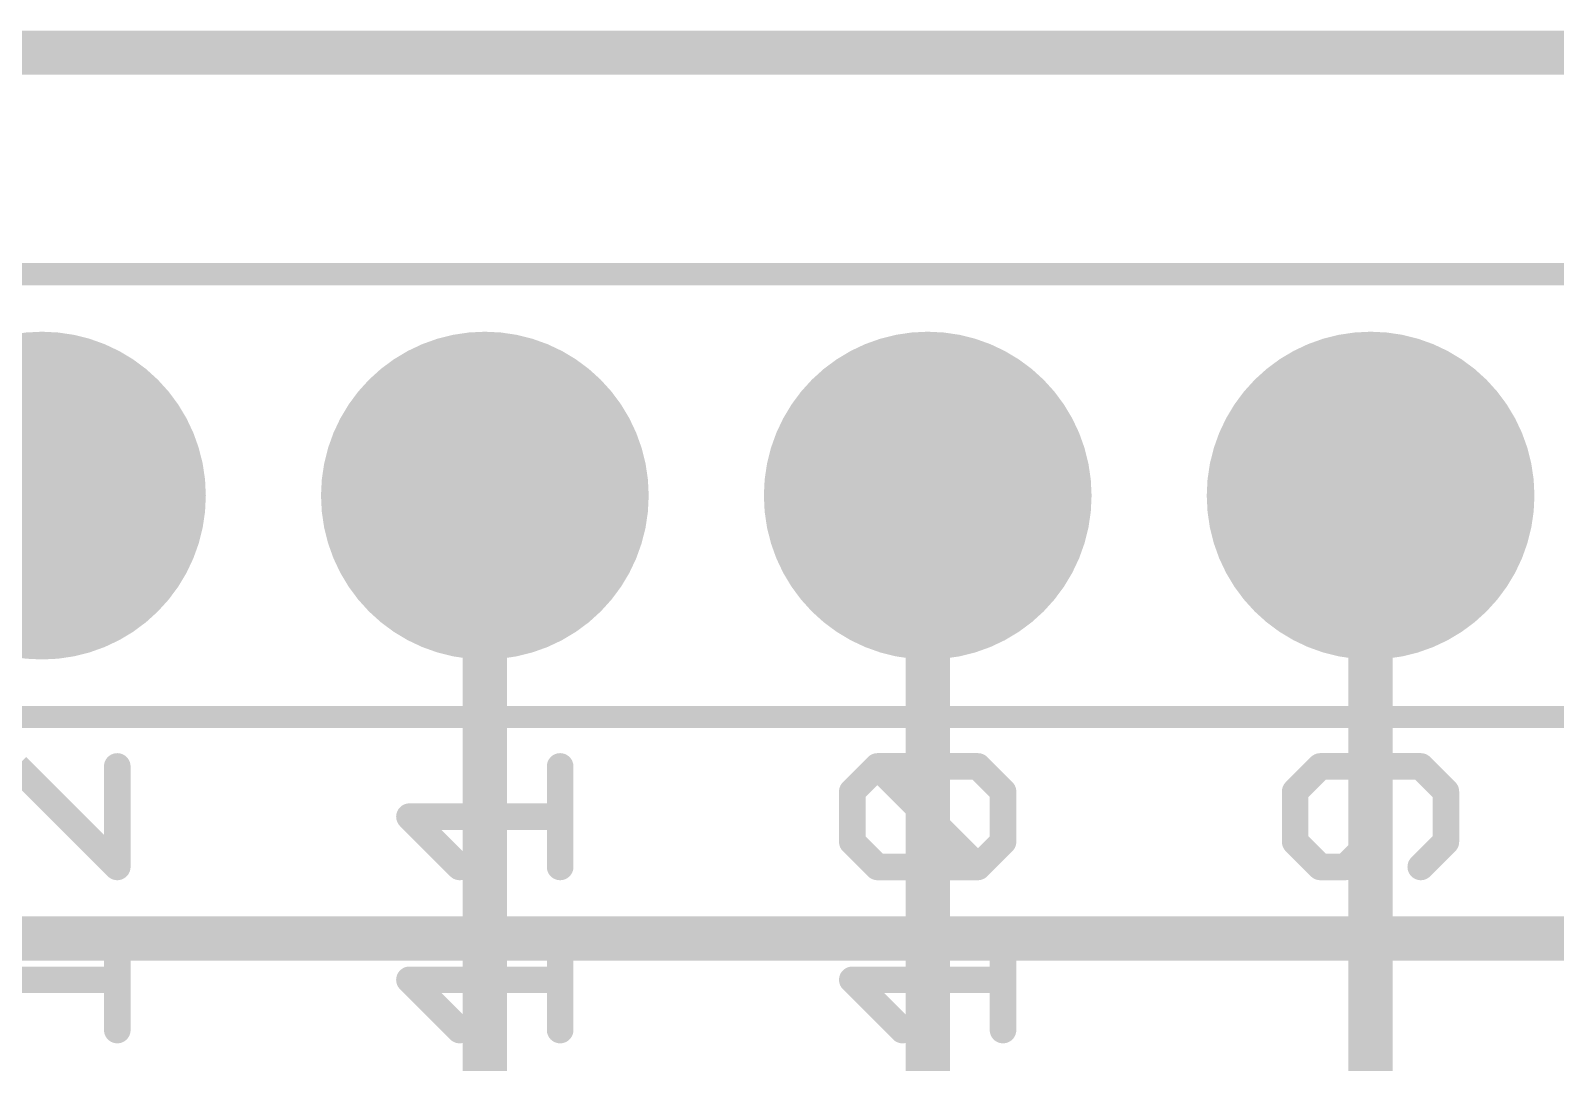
# Model space of a CAD drawing. Extents: x -15.6 to 82.7, y -6.5 to 54.7.
# Drawn here: x 22.79 to 31.54, y 47.55 to 53.47 of the extents above; entities that cross this region are included whole.
import ezdxf

# ---------------------------------------------------------------- set-up
doc = ezdxf.new("R2010")
doc.units = 0
for name, color, linetype in [('1', 12, 'CONTINUOUS'), ('16', 132, 'CONTINUOUS'), ('17', 110, 'CONTINUOUS'), ('20', 53, 'CONTINUOUS'), ('21', 41, 'CONTINUOUS'), ('51', 53, 'CONTINUOUS')]:
    doc.layers.add(name, color=color, linetype=linetype)

# ---------------------------------------------------------------- blocks, each defined once
blk = doc.blocks.new('ROUNDP')
at = {"const_width": 0.5}
blk.add_lwpolyline([(0, -0.25, 1), (0, 0.25, 1), (0, -0.25)], format="xyb", dxfattribs=at)

msp = doc.modelspace()

# ---------------------------------------------------------------- linework, layer by layer
at = {"layer": '1', "const_width": 0.254}
for points in [[(25.4, 44.45), (25.4, 50.8)], [(27.94, 44.45), (27.94, 50.8)], [(30.48, 44.45), (30.48, 50.8)]]:
    msp.add_lwpolyline(points, dxfattribs=at)
at = {"layer": '1', "const_width": 0.127}
for points in [[(25.4635, 50.8, 1), (25.3365, 50.8)], [(28.0035, 50.8, 1), (27.8765, 50.8)], [(30.5435, 50.8, 1), (30.4165, 50.8)]]:
    msp.add_lwpolyline(points, format="xyb", dxfattribs=at)
at = {"layer": '16', "const_width": 0.254}
msp.add_lwpolyline([(5.08, 48.26), (67.31, 48.26)], dxfattribs=at)
at = {"layer": '20', "const_width": 0.2032}
msp.add_lwpolyline([(80.01, 53.34), (5.08, 53.34)], dxfattribs=at)
at = {"layer": '21', "const_width": 0.1524}
for points in [[(23.2918, 48.6707), (22.7156, 49.2469)], [(23.2918, 49.2469), (23.2918, 48.6707)], [(25.8318, 48.6707), (25.8318, 49.2469)], [(27.5075, 49.1029), (27.6515, 49.2469)], [(27.6515, 49.2469), (28.2277, 49.2469)], [(28.2277, 48.6707), (27.6515, 49.2469)], [(28.2277, 49.2469), (28.3718, 49.1029)], [(30.1915, 49.2469), (30.0475, 49.1029)], [(30.7677, 49.2469), (30.1915, 49.2469)], [(30.4796, 48.8147), (30.4796, 49.2469)], [(30.9118, 49.1029), (30.7677, 49.2469)], [(27.5075, 48.8147), (27.5075, 49.1029)], [(28.3718, 49.1029), (28.3718, 48.8147)], [(30.0475, 49.1029), (30.0475, 48.8147)], [(30.9118, 48.8147), (30.9118, 49.1029)], [(25.2556, 48.6707), (24.9675, 48.9588)], [(24.9675, 48.9588), (25.8318, 48.9588)], [(27.6515, 48.6707), (27.5075, 48.8147)], [(28.3718, 48.8147), (28.2277, 48.6707)], [(30.0475, 48.8147), (30.1915, 48.6707)], [(30.3356, 48.6707), (30.4796, 48.8147)], [(30.7677, 48.6707), (30.9118, 48.8147)], [(28.2277, 48.6707), (27.6515, 48.6707)], [(30.1915, 48.6707), (30.3356, 48.6707)], [(23.2918, 47.7352), (23.2918, 48.3114)], [(25.8318, 47.7352), (25.8318, 48.3114)], [(28.3718, 47.7352), (28.3718, 48.3114)], [(22.4275, 48.0233), (23.2918, 48.0233)], [(25.2556, 47.7352), (24.9675, 48.0233)], [(24.9675, 48.0233), (25.8318, 48.0233)], [(27.7956, 47.7352), (27.5075, 48.0233)], [(27.5075, 48.0233), (28.3718, 48.0233)]]:
    msp.add_lwpolyline(points, dxfattribs=at)
at = {"layer": '21', "const_width": 0.0762}
for points in [[(23.3299, 49.2469, 1), (23.2537, 49.2469)], [(25.8699, 49.2469, 1), (25.7937, 49.2469)], [(27.6515, 49.285, 1), (27.6515, 49.2088)], [(27.6785, 49.2738, 1), (27.6246, 49.22)], [(27.6785, 49.22, 1), (27.6246, 49.2738)], [(28.2547, 49.2738, 1), (28.2008, 49.22)], [(28.2277, 49.2088, 1), (28.2277, 49.285)], [(30.1915, 49.285, 1), (30.1915, 49.2088)], [(30.2185, 49.22, 1), (30.1646, 49.2738)], [(30.5177, 49.2469, 1), (30.4415, 49.2469)], [(30.7947, 49.2738, 1), (30.7408, 49.22)], [(30.7677, 49.2088, 1), (30.7677, 49.285)], [(27.4805, 49.1298, 1), (27.5344, 49.0759)], [(27.5456, 49.1029, 1), (27.4694, 49.1029)], [(28.4099, 49.1029, 1), (28.3337, 49.1029)], [(28.3449, 49.0759, 1), (28.3987, 49.1298)], [(30.0205, 49.1298, 1), (30.0744, 49.0759)], [(30.0856, 49.1029, 1), (30.0094, 49.1029)], [(30.9499, 49.1029, 1), (30.8737, 49.1029)], [(30.8849, 49.0759, 1), (30.9387, 49.1298)], [(24.9944, 48.9857, 1), (24.9405, 48.9319)], [(24.9675, 48.9969, 1), (24.9675, 48.9207)], [(25.8318, 48.9207, 1), (25.8318, 48.9969)], [(27.5344, 48.8417, 1), (27.4805, 48.7878)], [(27.4694, 48.8147, 1), (27.5456, 48.8147)], [(28.3337, 48.8147, 1), (28.4099, 48.8147)], [(28.3987, 48.7878, 1), (28.3449, 48.8417)], [(30.0744, 48.8417, 1), (30.0205, 48.7878)], [(30.0094, 48.8147, 1), (30.0856, 48.8147)], [(30.4415, 48.8147, 1), (30.5177, 48.8147)], [(30.5066, 48.7878, 1), (30.4527, 48.8417)], [(30.8737, 48.8147, 1), (30.9499, 48.8147)], [(30.9387, 48.7878, 1), (30.8849, 48.8417)], [(23.2649, 48.6437, 1), (23.3187, 48.6976)], [(25.2286, 48.6437, 1), (25.2825, 48.6976)], [(27.6515, 48.7088, 1), (27.6515, 48.6326)], [(27.6246, 48.6437, 1), (27.6785, 48.6976)], [(28.2008, 48.6976, 1), (28.2547, 48.6437)], [(28.2008, 48.6437, 1), (28.2547, 48.6976)], [(28.2277, 48.6326, 1), (28.2277, 48.7088)], [(30.1915, 48.7088, 1), (30.1915, 48.6326)], [(30.1646, 48.6437, 1), (30.2185, 48.6976)], [(30.3086, 48.6976, 1), (30.3625, 48.6437)], [(30.3356, 48.6326, 1), (30.3356, 48.7088)], [(30.7408, 48.6976, 1), (30.7947, 48.6437)], [(23.2537, 48.6707, 1), (23.3299, 48.6707)], [(25.7937, 48.6707, 1), (25.8699, 48.6707)], [(23.3299, 48.3114, 1), (23.2537, 48.3114)], [(25.8699, 48.3114, 1), (25.7937, 48.3114)], [(28.4099, 48.3114, 1), (28.3337, 48.3114)], [(23.2918, 47.9852, 1), (23.2918, 48.0614)], [(24.9944, 48.0502, 1), (24.9405, 47.9963)], [(24.9675, 48.0614, 1), (24.9675, 47.9852)], [(25.8318, 47.9852, 1), (25.8318, 48.0614)], [(27.5344, 48.0502, 1), (27.4805, 47.9963)], [(27.5075, 48.0614, 1), (27.5075, 47.9852)], [(28.3718, 47.9852, 1), (28.3718, 48.0614)], [(23.2537, 47.7352, 1), (23.3299, 47.7352)], [(25.2286, 47.7082, 1), (25.2825, 47.7621)], [(25.7937, 47.7352, 1), (25.8699, 47.7352)], [(27.7686, 47.7082, 1), (27.8225, 47.7621)], [(28.3337, 47.7352, 1), (28.4099, 47.7352)]]:
    msp.add_lwpolyline(points, format="xyb", dxfattribs=at)
at = {"layer": '51'}
for points, const_width in [([(55.88, 53.34), (2.54, 53.34)], 0.254), ([(13.97, 52.07), (34.29, 52.07)], 0.127), ([(34.29, 49.53), (13.97, 49.53)], 0.127)]:
    msp.add_lwpolyline(points, dxfattribs=dict(at, const_width=const_width))

# ---------------------------------------------------------------- block references
at = {"layer": '17', "xscale": 1.8796, "yscale": 1.8796}
for p in [(22.86, 50.8), (22.86, 50.8), (25.4, 50.8), (25.4, 50.8), (27.94, 50.8), (27.94, 50.8), (30.48, 50.8), (30.48, 50.8)]:
    msp.add_blockref('ROUNDP', p, dxfattribs=at)

doc.saveas('drawing.dxf')
